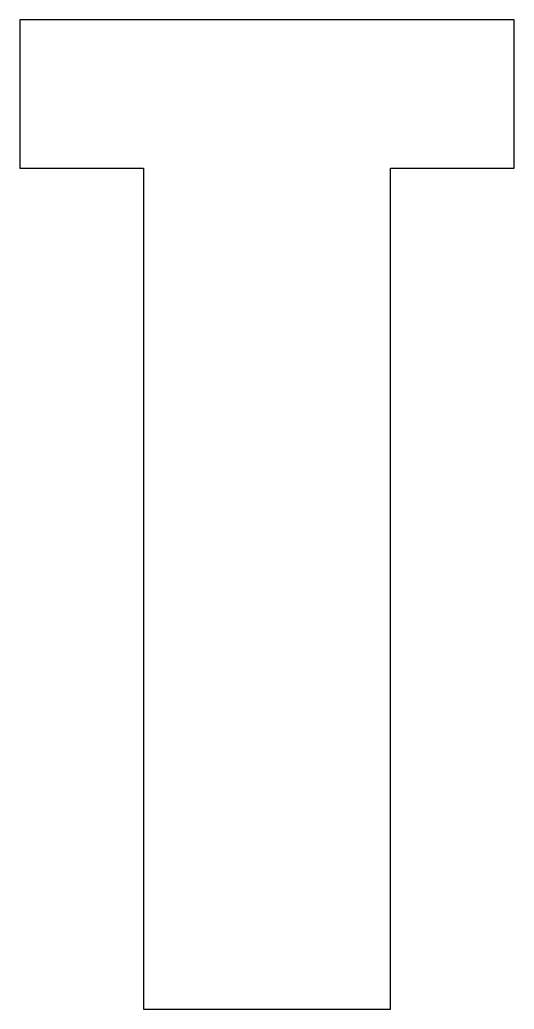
# Model space of a CAD drawing. Header units: millimetres. Extents: x -102 to -92, y 154.7 to 174.7.
import ezdxf

# ---------------------------------------------------------------- set-up
doc = ezdxf.new("R2010")
doc.units = ezdxf.units.MM
doc.layers.get('0').update_dxf_attribs({"linetype": 'CONTINUOUS'})

msp = doc.modelspace()

# ---------------------------------------------------------------- linework, layer by layer
msp.add_lwpolyline([(-99.5, 154.7), (-94.5, 154.7), (-94.5, 171.7), (-92, 171.7), (-92, 174.7), (-102, 174.7), (-102, 171.7), (-99.5, 171.7)], close=True)

doc.saveas('drawing.dxf')
